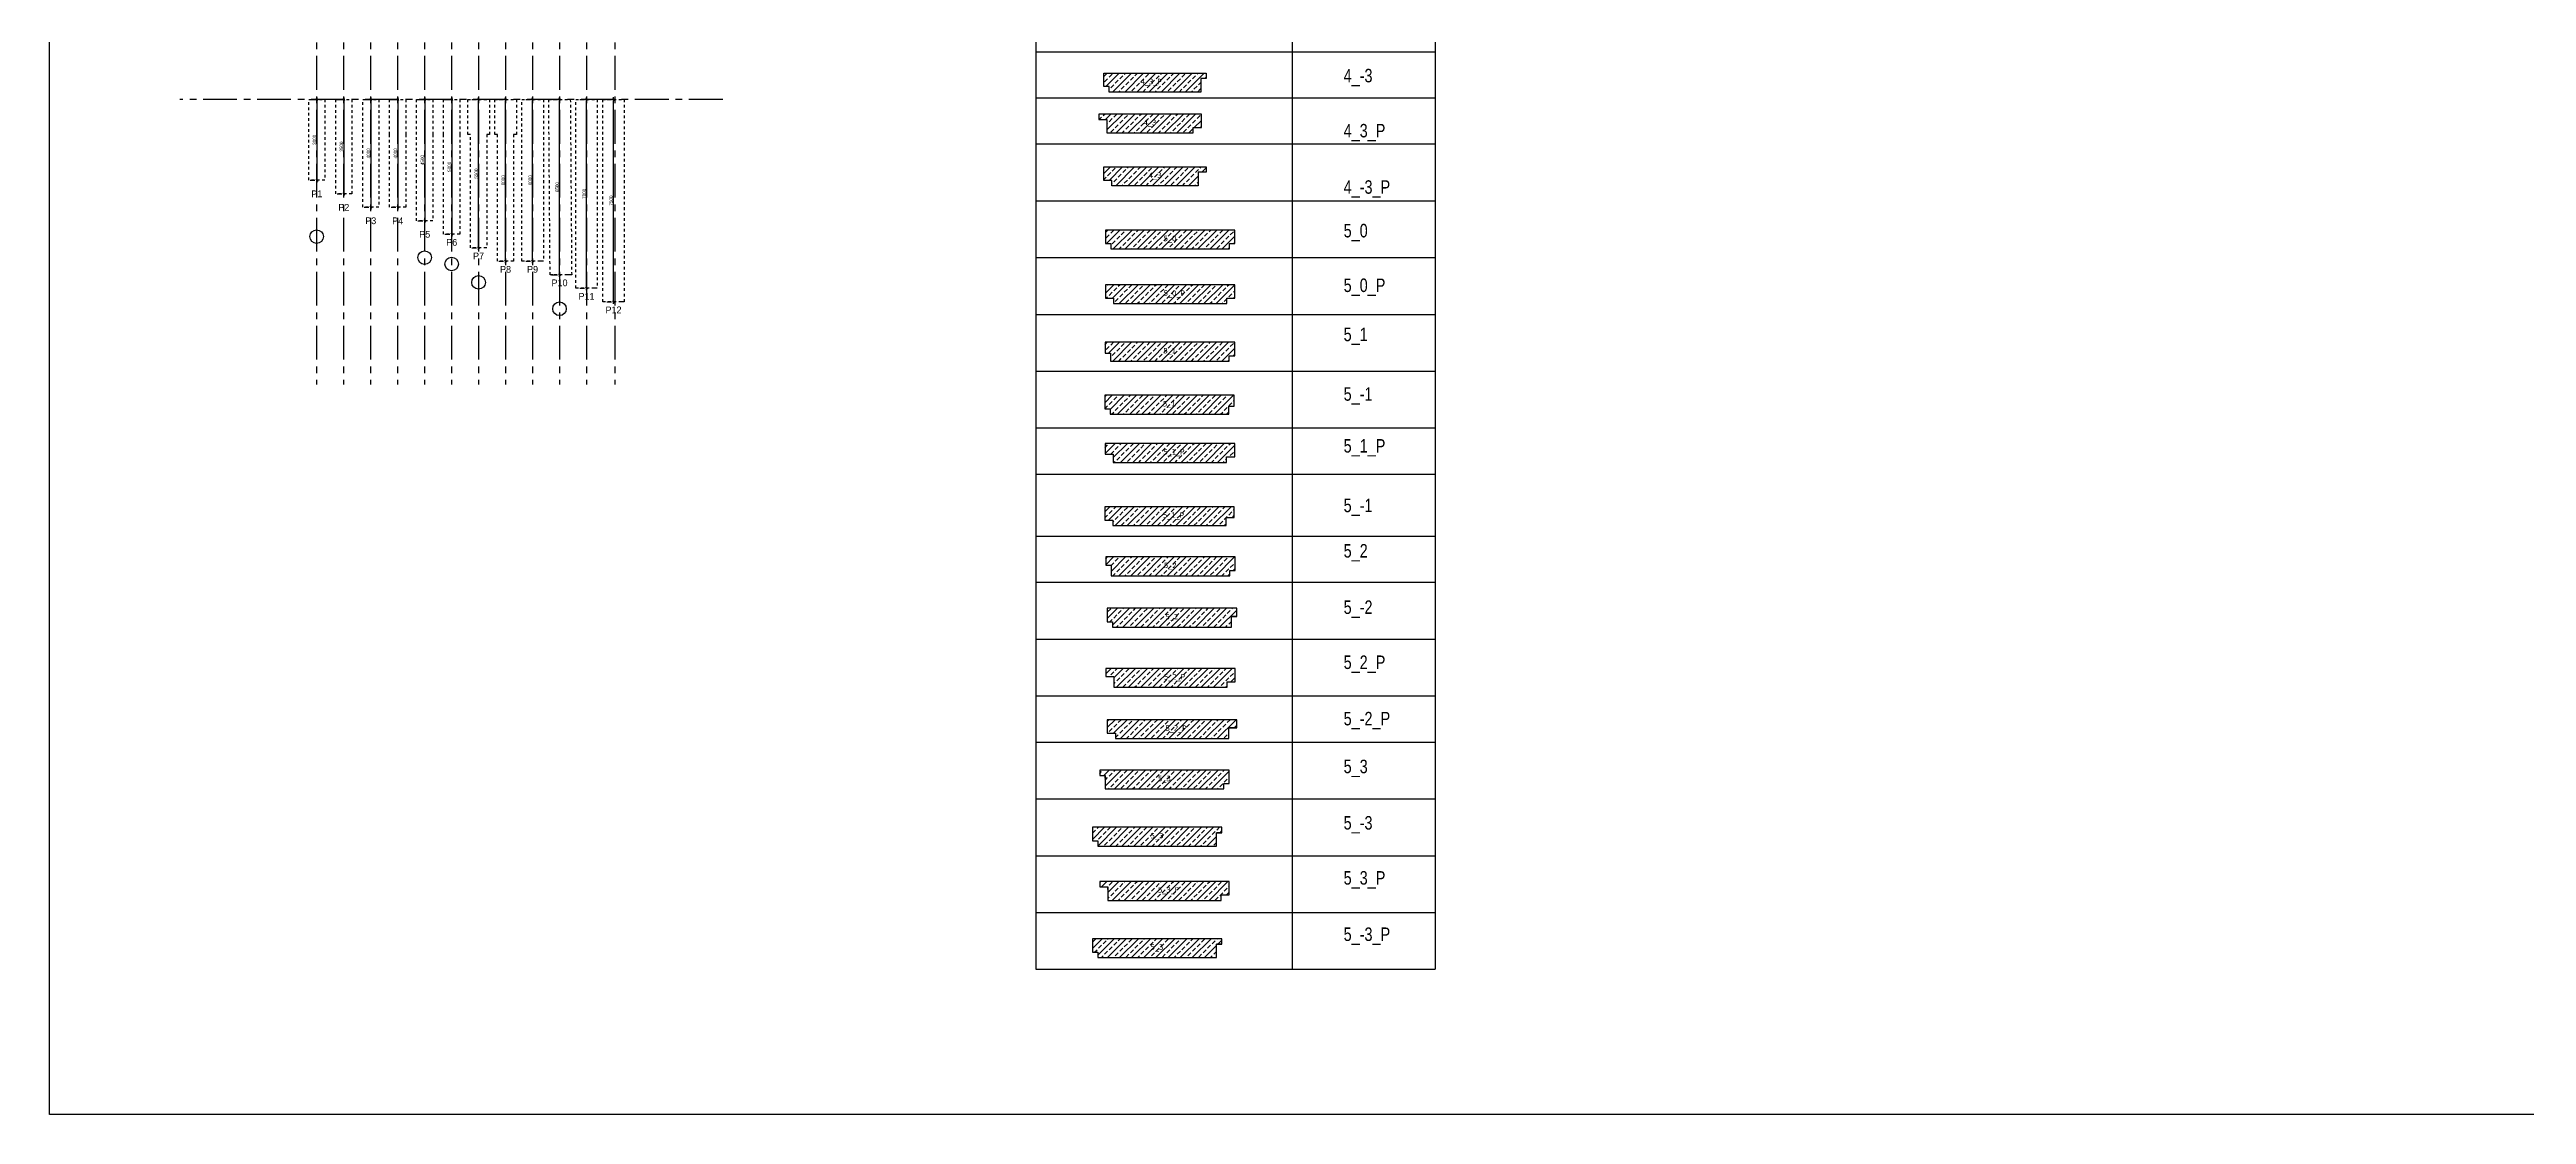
# Model space of a CAD drawing. Header units: metres. Extents: x -16 to 917, y -427 to 244.
# Drawn here: x 546.6 to 638.4, y -426.9 to -387.5 of the extents above; entities that cross this region are included whole.
import ezdxf

# ---------------------------------------------------------------- set-up
doc = ezdxf.new("R2010")
doc.units = ezdxf.units.M
doc.linetypes.add('CENTER', pattern=[2, 1.25, -0.25, 0.25, -0.25])
doc.linetypes.add('DASHED', pattern=[0.75, 0.5, -0.25])
for name, color, linetype in [('m_pale', 1, 'Continuous'), ('m_podwaliny', 8, 'Continuous'), ('m_wymiary', 1, 'Continuous'), ('m_zestwienie', 1, 'Continuous')]:
    doc.layers.add(name, color=color, linetype=linetype)
doc.styles.add('CDMSTYLE', font='CDMSIMPL', dxfattribs={"width": 0.8, "bigfont": 'CDMBIGPL'})
doc.dimstyles.new('CDM-ME50MM', dxfattribs={"dimscale": 0.05, "dimtxt": 2.5, "dimasz": 1.5, "dimexe": 1.5, "dimexo": 5, "dimgap": 0.5, "dimtad": 1, "dimdec": 0, "dimlfac": 1000, "dimrnd": 1, "dimzin": 9, "dimtxsty": 'CDMSTYLE', "dimblk": 'OBLIQUE', "dimcen": 2.5, "dimdle": 1.5, "dimclrd": 9, "dimclre": 9, "dimadec": 1, "dimazin": 2, "dimtfac": 1, "dimtdec": 1, "dimtix": 1, "dimtmove": 2, "dimatfit": 3, "dimldrblk": 'DOT', "dimfxl": 1, "dimtvp": 1, "dimtolj": 1, "dimtzin": 0, "dimlwd": 25, "dimlwe": 25, "dimarcsym": 0})
pattern_1 = [(45, (-1743.18178, -1522.55767), (-0.224506403, 0.224506403), []), (45, (-1742.95727, -1522.55767), (-0.224506403, 0.224506403), [0.15875, -0.079375])]
pattern_2 = [(45, (-1743.18178, -1522.65767), (-0.224506403, 0.224506403), []), (45, (-1742.95727, -1522.65767), (-0.224506403, 0.224506403), [0.15875, -0.079375])]
pattern_3 = [(45, (-1743.18178, -1522.75767), (-0.224506403, 0.224506403), []), (45, (-1742.95727, -1522.75767), (-0.224506403, 0.224506403), [0.15875, -0.079375])]
pattern_4 = [(45, (-1743.18178, -1522.85767), (-0.224506403, 0.224506403), []), (45, (-1742.95727, -1522.85767), (-0.224506403, 0.224506403), [0.15875, -0.079375])]
pattern_5 = [(45, (-1743.18178, -1522.55767), (-0.224506403, 0.224506403), []), (45, (-1742.95727, -1522.55767), (-0.224506403, 0.224506403), [0.15875, -0.079375])]

# ---------------------------------------------------------------- blocks, each defined once
blk = doc.blocks.new('P1')
at = {"layer": 'm_pale', "color": 1, "linetype": 'DASHED', "ltscale": 0.005}
blk.add_lwpolyline([(-0.3, 0), (0.3, 0), (0.3, -3), (-0.3, -3)], close=True, dxfattribs=at)
at = {"layer": 'm_pale', "insert": (0, -3.5), "char_height": 0.25, "width": 0.54093, "attachment_point": 5}
blk.add_mtext('P1', dxfattribs=at)
blk = doc.blocks.new('P2')
at = {"layer": 'm_pale', "color": 1, "linetype": 'DASHED', "ltscale": 0.005}
blk.add_lwpolyline([(-0.3, 0), (0.3, 0), (0.3, -3.5), (-0.3, -3.5)], close=True, dxfattribs=at)
at = {"layer": 'm_pale', "insert": (0, -4), "char_height": 0.25, "width": 0.54093, "attachment_point": 5}
blk.add_mtext('P2', dxfattribs=at)
blk = doc.blocks.new('P3')
at = {"layer": 'm_pale', "color": 1, "linetype": 'DASHED', "ltscale": 0.005}
blk.add_lwpolyline([(-0.3, 0), (0.3, 0), (0.3, -4), (-0.3, -4)], close=True, dxfattribs=at)
at = {"layer": 'm_pale', "insert": (0, -4.5), "char_height": 0.25, "width": 0.54093, "attachment_point": 5}
blk.add_mtext('P3', dxfattribs=at)
blk = doc.blocks.new('P4')
at = {"layer": 'm_pale', "color": 1, "linetype": 'DASHED', "ltscale": 0.005}
blk.add_lwpolyline([(0.3, -1.3), (0.3, -1.3), (0.3, -4), (-0.3, -4), (-0.3, -1.3), (-0.3, -1.3), (-0.3, 0), (0.3, 0)], close=True, dxfattribs=at)
at = {"layer": 'm_pale', "insert": (0, -4.5), "char_height": 0.25, "width": 0.54093, "attachment_point": 5}
blk.add_mtext('P4', dxfattribs=at)
blk = doc.blocks.new('P5')
at = {"layer": 'm_pale', "color": 1, "linetype": 'DASHED', "ltscale": 0.005}
blk.add_lwpolyline([(0.3, -1.3), (0.3, -1.3), (0.3, -4.5), (-0.3, -4.5), (-0.3, -1.3), (-0.3, -1.3), (-0.3, 0), (0.3, 0)], close=True, dxfattribs=at)
at = {"layer": 'm_pale', "insert": (0, -5), "char_height": 0.25, "width": 0.54093, "attachment_point": 5}
blk.add_mtext('P5', dxfattribs=at)
blk = doc.blocks.new('P6')
at = {"layer": 'm_pale', "color": 1, "linetype": 'DASHED', "ltscale": 0.005}
blk.add_lwpolyline([(0.3, -1.3), (0.3, -1.3), (0.3, -5), (-0.3, -5), (-0.3, -1.3), (-0.3, -1.3), (-0.3, 0), (0.3, 0)], close=True, dxfattribs=at)
at = {"layer": 'm_pale', "insert": (0, -5.3), "char_height": 0.25, "width": 0.54093, "attachment_point": 5}
blk.add_mtext('P6', dxfattribs=at)
blk = doc.blocks.new('5_0')
at = {"layer": 'm_podwaliny'}
h = blk.add_hatch(dxfattribs=at)
h.set_pattern_fill('ANSI33', color=8, scale=0.05, style=0)
h.set_pattern_definition(pattern_1)
h.paths.add_polyline_path([(4.9, 0), (4.9, 0.5), (0.1, 0.5), (0.1, 0), (0.3, 0), (0.3, -0.2), (4.7, -0.2), (4.7, 0)])
blk.add_lwpolyline([(4.9, 0), (4.9, 0.5), (0.1, 0.5), (0.1, 0), (0.3, 0), (0.3, -0.2), (4.7, -0.2), (4.7, 0)], close=True, dxfattribs=at)
at = {"layer": 'm_podwaliny', "color": 7, "insert": (2.25, 0.289), "char_height": 0.2, "width": 0.26556, "attachment_point": 1}
blk.add_mtext('{\\fVerdana|b0|i0|c238|p34;5_0}', dxfattribs=at)
blk = doc.blocks.new('5_1')
at = {"layer": 'm_podwaliny'}
h = blk.add_hatch(dxfattribs=at)
h.set_pattern_fill('ANSI33', color=8, scale=0.05, style=0)
h.set_pattern_definition(pattern_2)
h.paths.add_polyline_path([(4.9, -0.1), (4.9, 0.4), (0.1, 0.4), (0.1, 0), (0.3, 0), (0.3, -0.3), (4.7, -0.3), (4.7, -0.1)])
blk.add_lwpolyline([(4.9, -0.1), (4.9, 0.4), (0.1, 0.4), (0.1, 0), (0.3, 0), (0.3, -0.3), (4.7, -0.3), (4.7, -0.1)], close=True, dxfattribs=at)
at = {"layer": 'm_podwaliny', "color": 7, "insert": (2.25, 0.189), "char_height": 0.2, "width": 0.26556, "attachment_point": 1}
blk.add_mtext('{\\fVerdana|b0|i0|c238|p34;5_1}', dxfattribs=at)
blk = doc.blocks.new('5_2')
at = {"layer": 'm_podwaliny'}
h = blk.add_hatch(dxfattribs=at)
h.set_pattern_fill('ANSI33', color=8, scale=0.05, style=0)
h.set_pattern_definition(pattern_3)
h.paths.add_polyline_path([(4.9, -0.2), (4.9, 0.3), (0.1, 0.3), (0.1, 0), (0.3, 0), (0.3, -0.4), (4.7, -0.4), (4.7, -0.2)])
blk.add_lwpolyline([(4.9, -0.2), (4.9, 0.3), (0.1, 0.3), (0.1, 0), (0.3, 0), (0.3, -0.4), (4.7, -0.4), (4.7, -0.2)], close=True, dxfattribs=at)
for points in [[(0.1, 0), (0.3, 0)], [(0.3, 0), (0.3, 0)]]:
    blk.add_lwpolyline(points, dxfattribs=at)
at = {"layer": 'm_podwaliny', "color": 7, "insert": (2.25, 0.089), "char_height": 0.2, "width": 0.26556, "attachment_point": 1}
blk.add_mtext('{\\fVerdana|b0|i0|c238|p34;5_2}', dxfattribs=at)
blk = doc.blocks.new('5_3')
at = {"layer": 'm_podwaliny'}
h = blk.add_hatch(dxfattribs=at)
h.set_pattern_fill('ANSI33', color=8, scale=0.05, style=0)
h.set_pattern_definition(pattern_4)
h.paths.add_polyline_path([(4.9, -0.3), (4.9, 0.2), (0.1, 0.2), (0.1, 0), (0.3, 0), (0.3, -0.5), (4.7, -0.5), (4.7, -0.3)])
blk.add_lwpolyline([(4.9, -0.3), (4.9, 0.2), (0.1, 0.2), (0.1, 0), (0.3, 0), (0.3, -0.5), (4.7, -0.5), (4.7, -0.3)], close=True, dxfattribs=at)
for points in [[(0.1, 0), (0.3, 0)], [(0.3, -0.1), (0.3, 0)]]:
    blk.add_lwpolyline(points, dxfattribs=at)
at = {"layer": 'm_podwaliny', "color": 7, "insert": (2.25, -0.011), "char_height": 0.2, "width": 0.26556, "attachment_point": 1}
blk.add_mtext('{\\fVerdana|b0|i0|c238|p34;5_3}', dxfattribs=at)
blk = doc.blocks.new('4_-3')
at = {"layer": 'm_podwaliny'}
h = blk.add_hatch(dxfattribs=at)
h.set_pattern_fill('ANSI33', color=8, scale=0.05, style=0)
h.set_pattern_definition(pattern_5)
h.paths.add_polyline_path([(0.1, 0), (0.1, 0.5), (3.9, 0.5), (3.9, 0.3), (3.7, 0.3), (3.7, -0.2), (0.3, -0.2), (0.3, 0)])
blk.add_lwpolyline([(0.1, 0), (0.1, 0.5), (3.9, 0.5), (3.9, 0.3), (3.7, 0.3), (3.7, -0.2), (0.3, -0.2), (0.3, 0)], close=True, dxfattribs=at)
at = {"layer": 'm_podwaliny', "color": 7, "insert": (2.25, 0.289), "char_height": 0.2, "width": 0.26556, "attachment_point": 3}
blk.add_mtext('{\\fVerdana|b0|i0|c238|p34;4_3_P}', dxfattribs=at)
blk = doc.blocks.new('5_-1')
at = {"layer": 'm_podwaliny'}
h = blk.add_hatch(dxfattribs=at)
h.set_pattern_fill('ANSI33', color=8, scale=0.05, style=0)
h.set_pattern_definition(pattern_5)
h.paths.add_polyline_path([(4.9, 0.1), (4.9, 0.5), (0.1, 0.5), (0.1, 0), (0.3, 0), (0.3, -0.2), (4.7, -0.2), (4.7, 0.1)])
blk.add_lwpolyline([(4.9, 0.1), (4.9, 0.5), (0.1, 0.5), (0.1, 0), (0.3, 0), (0.3, -0.2), (4.7, -0.2), (4.7, 0.1)], close=True, dxfattribs=at)
at = {"layer": 'm_podwaliny', "color": 7, "insert": (2.25, 0.289), "char_height": 0.2, "width": 0.26556, "attachment_point": 1}
blk.add_mtext('{\\fVerdana|b0|i0|c238|p34;5_1}', dxfattribs=at)
blk = doc.blocks.new('5_-2')
at = {"layer": 'm_podwaliny'}
h = blk.add_hatch(dxfattribs=at)
h.set_pattern_fill('ANSI33', color=8, scale=0.05, style=0)
h.set_pattern_definition(pattern_5)
h.paths.add_polyline_path([(4.9, 0.2), (4.9, 0.5), (0.1, 0.5), (0.1, 0), (0.3, 0), (0.3, -0.2), (4.7, -0.2), (4.7, 0.2)])
blk.add_lwpolyline([(4.9, 0.2), (4.9, 0.5), (0.1, 0.5), (0.1, 0), (0.3, 0), (0.3, -0.2), (4.7, -0.2), (4.7, 0.2)], close=True, dxfattribs=at)
for points in [[(4.9, 0.2), (4.7, 0.2)], [(4.7, 0.2), (4.7, 0.2)]]:
    blk.add_lwpolyline(points, dxfattribs=at)
at = {"layer": 'm_podwaliny', "color": 7, "insert": (2.25, 0.289), "char_height": 0.2, "width": 0.26556, "attachment_point": 1}
blk.add_mtext('{\\fVerdana|b0|i0|c238|p34;5_2}', dxfattribs=at)
blk = doc.blocks.new('5_-3')
at = {"layer": 'm_podwaliny'}
h = blk.add_hatch(dxfattribs=at)
h.set_pattern_fill('ANSI33', color=8, scale=0.05, style=0)
h.set_pattern_definition(pattern_5)
h.paths.add_polyline_path([(4.9, 0.3), (4.9, 0.5), (0.1, 0.5), (0.1, 0), (0.3, 0), (0.3, -0.2), (4.7, -0.2), (4.7, 0.3)])
blk.add_lwpolyline([(4.9, 0.3), (4.9, 0.5), (0.1, 0.5), (0.1, 0), (0.3, 0), (0.3, -0.2), (4.7, -0.2), (4.7, 0.3)], close=True, dxfattribs=at)
for points in [[(4.9, 0.3), (4.7, 0.3)], [(4.7, 0.3), (4.7, 0.3)]]:
    blk.add_lwpolyline(points, dxfattribs=at)
at = {"layer": 'm_podwaliny', "color": 7, "insert": (2.25, 0.289), "char_height": 0.2, "width": 0.26556, "attachment_point": 1}
blk.add_mtext('{\\fVerdana|b0|i0|c238|p34;5_3}', dxfattribs=at)
blk = doc.blocks.new('_OBLIQUE')
at = {"color": 0, "linetype": 'ByBlock'}
blk.add_line((-0.5, -0.5), (0.5, 0.5), dxfattribs=at)
blk = doc.blocks.new('*D213')
at = {"layer": 'm_wymiary', "color": 9, "linetype": 'Continuous', "lineweight": 25, "transparency": 16777216}
for p, q in [((556.291, -389.34), (556.466, -389.34)), ((556.541, -389.265), (556.541, -392.415)), ((556.291, -392.34), (556.466, -392.34))]:
    blk.add_line(p, q, dxfattribs=at)
at = {"layer": 'm_wymiary', "color": 9, "linetype": 'Continuous', "lineweight": 25, "transparency": 16777216, "xscale": 0.07500000000000001, "yscale": 0.07500000000000001, "zscale": 0.07500000000000001}
for p, rotation in [((556.541, -389.34), 90), ((556.541, -392.34), 270)]:
    blk.add_blockref('_OBLIQUE', p, dxfattribs=dict(at, rotation=rotation))
at = {"layer": 'm_wymiary', "color": 0, "linetype": 'Continuous', "lineweight": 25, "transparency": 16777216, "insert": (556.454, -390.84), "char_height": 0.125, "attachment_point": 5, "rotation": 90, "style": 'CDMSTYLE'}
blk.add_mtext('\\A1;3000', dxfattribs=at)
blk = doc.blocks.new('_DOT')
at = {"color": 0, "linetype": 'ByBlock'}
blk.add_line((-0.5, 0), (-1, 0), dxfattribs=at)
at = {"color": 0, "linetype": 'ByBlock', "const_width": 0.5}
blk.add_lwpolyline([(-0.25, 0, 1), (0.25, 0, 1)], format="xyb", close=True, dxfattribs=at)
blk = doc.blocks.new('*D214')
at = {"layer": 'm_wymiary', "color": 9, "linetype": 'Continuous', "lineweight": 25, "transparency": 16777216}
for p, q in [((557.291, -389.34), (557.466, -389.34)), ((557.541, -389.265), (557.541, -392.915)), ((557.291, -392.84), (557.466, -392.84))]:
    blk.add_line(p, q, dxfattribs=at)
at = {"layer": 'm_wymiary', "color": 9, "linetype": 'Continuous', "lineweight": 25, "transparency": 16777216, "xscale": 0.07500000000000001, "yscale": 0.07500000000000001, "zscale": 0.07500000000000001}
for p, rotation in [((557.541, -389.34), 90), ((557.541, -392.84), 270)]:
    blk.add_blockref('_OBLIQUE', p, dxfattribs=dict(at, rotation=rotation))
at = {"layer": 'm_wymiary', "color": 0, "linetype": 'Continuous', "lineweight": 25, "transparency": 16777216, "insert": (557.454, -391.09), "char_height": 0.125, "attachment_point": 5, "rotation": 90, "style": 'CDMSTYLE'}
blk.add_mtext('\\A1;3500', dxfattribs=at)
blk = doc.blocks.new('*D215')
at = {"layer": 'm_wymiary', "color": 9, "linetype": 'Continuous', "lineweight": 25, "transparency": 16777216}
for p, q in [((558.291, -389.34), (558.466, -389.34)), ((558.541, -389.265), (558.541, -393.415)), ((558.291, -393.34), (558.466, -393.34))]:
    blk.add_line(p, q, dxfattribs=at)
at = {"layer": 'm_wymiary', "color": 9, "linetype": 'Continuous', "lineweight": 25, "transparency": 16777216, "xscale": 0.07500000000000001, "yscale": 0.07500000000000001, "zscale": 0.07500000000000001}
for p, rotation in [((558.541, -389.34), 90), ((558.541, -393.34), 270)]:
    blk.add_blockref('_OBLIQUE', p, dxfattribs=dict(at, rotation=rotation))
at = {"layer": 'm_wymiary', "color": 0, "linetype": 'Continuous', "lineweight": 25, "transparency": 16777216, "insert": (558.454, -391.34), "char_height": 0.125, "attachment_point": 5, "rotation": 90, "style": 'CDMSTYLE'}
blk.add_mtext('\\A1;4000', dxfattribs=at)
blk = doc.blocks.new('*D216')
at = {"layer": 'm_wymiary', "color": 9, "linetype": 'Continuous', "lineweight": 25, "transparency": 16777216}
for p, q in [((559.291, -389.34), (559.466, -389.34)), ((559.541, -389.265), (559.541, -393.415)), ((559.291, -393.34), (559.466, -393.34))]:
    blk.add_line(p, q, dxfattribs=at)
at = {"layer": 'm_wymiary', "color": 9, "linetype": 'Continuous', "lineweight": 25, "transparency": 16777216, "xscale": 0.07500000000000001, "yscale": 0.07500000000000001, "zscale": 0.07500000000000001}
for p, rotation in [((559.541, -389.34), 90), ((559.541, -393.34), 270)]:
    blk.add_blockref('_OBLIQUE', p, dxfattribs=dict(at, rotation=rotation))
at = {"layer": 'm_wymiary', "color": 0, "linetype": 'Continuous', "lineweight": 25, "transparency": 16777216, "insert": (559.454, -391.34), "char_height": 0.125, "attachment_point": 5, "rotation": 90, "style": 'CDMSTYLE'}
blk.add_mtext('\\A1;4000', dxfattribs=at)
blk = doc.blocks.new('*D217')
at = {"layer": 'm_wymiary', "color": 9, "linetype": 'Continuous', "lineweight": 25, "transparency": 16777216}
for p, q in [((560.291, -389.34), (560.466, -389.34)), ((560.541, -389.265), (560.541, -393.915)), ((560.291, -393.84), (560.466, -393.84))]:
    blk.add_line(p, q, dxfattribs=at)
at = {"layer": 'm_wymiary', "color": 9, "linetype": 'Continuous', "lineweight": 25, "transparency": 16777216, "xscale": 0.07500000000000001, "yscale": 0.07500000000000001, "zscale": 0.07500000000000001}
for p, rotation in [((560.541, -389.34), 90), ((560.541, -393.84), 270)]:
    blk.add_blockref('_OBLIQUE', p, dxfattribs=dict(at, rotation=rotation))
at = {"layer": 'm_wymiary', "color": 0, "linetype": 'Continuous', "lineweight": 25, "transparency": 16777216, "insert": (560.454, -391.59), "char_height": 0.125, "attachment_point": 5, "rotation": 90, "style": 'CDMSTYLE'}
blk.add_mtext('\\A1;4500', dxfattribs=at)
blk = doc.blocks.new('*D218')
at = {"layer": 'm_wymiary', "color": 9, "linetype": 'Continuous', "lineweight": 25, "transparency": 16777216}
for p, q in [((561.291, -389.34), (561.466, -389.34)), ((561.541, -389.265), (561.541, -394.415)), ((561.291, -394.34), (561.466, -394.34))]:
    blk.add_line(p, q, dxfattribs=at)
at = {"layer": 'm_wymiary', "color": 9, "linetype": 'Continuous', "lineweight": 25, "transparency": 16777216, "xscale": 0.07500000000000001, "yscale": 0.07500000000000001, "zscale": 0.07500000000000001}
for p, rotation in [((561.541, -389.34), 90), ((561.541, -394.34), 270)]:
    blk.add_blockref('_OBLIQUE', p, dxfattribs=dict(at, rotation=rotation))
at = {"layer": 'm_wymiary', "color": 0, "linetype": 'Continuous', "lineweight": 25, "transparency": 16777216, "insert": (561.454, -391.84), "char_height": 0.125, "attachment_point": 5, "rotation": 90, "style": 'CDMSTYLE'}
blk.add_mtext('\\A1;5000', dxfattribs=at)
blk = doc.blocks.new('*D200')
at = {"layer": 'm_wymiary', "color": 9, "linetype": 'Continuous', "lineweight": 25, "transparency": 16777216}
for p, q in [((563.286, -389.34), (563.461, -389.34)), ((563.536, -395.415), (563.536, -389.265)), ((563.286, -395.34), (563.461, -395.34))]:
    blk.add_line(p, q, dxfattribs=at)
at = {"layer": 'm_wymiary', "color": 9, "linetype": 'Continuous', "lineweight": 25, "transparency": 16777216, "xscale": 0.07500000000000001, "yscale": 0.07500000000000001, "zscale": 0.07500000000000001}
for p, rotation in [((563.536, -389.34), 90), ((563.536, -395.34), 270)]:
    blk.add_blockref('_OBLIQUE', p, dxfattribs=dict(at, rotation=rotation))
at = {"layer": 'm_wymiary', "color": 0, "linetype": 'Continuous', "lineweight": 25, "transparency": 16777216, "insert": (563.449, -392.34), "char_height": 0.125, "attachment_point": 5, "rotation": 90, "style": 'CDMSTYLE'}
blk.add_mtext('\\A1;6000', dxfattribs=at)
blk = doc.blocks.new('*D201')
at = {"layer": 'm_wymiary', "color": 9, "linetype": 'Continuous', "lineweight": 25, "transparency": 16777216}
for p, q in [((564.286, -389.34), (564.461, -389.34)), ((564.536, -395.415), (564.536, -389.265)), ((564.286, -395.34), (564.461, -395.34))]:
    blk.add_line(p, q, dxfattribs=at)
at = {"layer": 'm_wymiary', "color": 9, "linetype": 'Continuous', "lineweight": 25, "transparency": 16777216, "xscale": 0.07500000000000001, "yscale": 0.07500000000000001, "zscale": 0.07500000000000001}
for p, rotation in [((564.536, -389.34), 90), ((564.536, -395.34), 270)]:
    blk.add_blockref('_OBLIQUE', p, dxfattribs=dict(at, rotation=rotation))
at = {"layer": 'm_wymiary', "color": 0, "linetype": 'Continuous', "lineweight": 25, "transparency": 16777216, "insert": (564.449, -392.34), "char_height": 0.125, "attachment_point": 5, "rotation": 90, "style": 'CDMSTYLE'}
blk.add_mtext('\\A1;6000', dxfattribs=at)
blk = doc.blocks.new('*D202')
at = {"layer": 'm_wymiary', "color": 9, "linetype": 'Continuous', "lineweight": 25, "transparency": 16777216}
for p, q in [((565.286, -389.34), (565.461, -389.34)), ((565.536, -395.915), (565.536, -389.265)), ((565.286, -395.84), (565.461, -395.84))]:
    blk.add_line(p, q, dxfattribs=at)
at = {"layer": 'm_wymiary', "color": 9, "linetype": 'Continuous', "lineweight": 25, "transparency": 16777216, "xscale": 0.07500000000000001, "yscale": 0.07500000000000001, "zscale": 0.07500000000000001}
for p, rotation in [((565.536, -389.34), 90), ((565.536, -395.84), 270)]:
    blk.add_blockref('_OBLIQUE', p, dxfattribs=dict(at, rotation=rotation))
at = {"layer": 'm_wymiary', "color": 0, "linetype": 'Continuous', "lineweight": 25, "transparency": 16777216, "insert": (565.449, -392.59), "char_height": 0.125, "attachment_point": 5, "rotation": 90, "style": 'CDMSTYLE'}
blk.add_mtext('\\A1;6500', dxfattribs=at)
blk = doc.blocks.new('*D203')
at = {"layer": 'm_wymiary', "color": 9, "linetype": 'Continuous', "lineweight": 25, "transparency": 16777216}
for p, q in [((566.286, -389.34), (566.461, -389.34)), ((566.536, -396.415), (566.536, -389.265)), ((566.286, -396.34), (566.461, -396.34))]:
    blk.add_line(p, q, dxfattribs=at)
at = {"layer": 'm_wymiary', "color": 9, "linetype": 'Continuous', "lineweight": 25, "transparency": 16777216, "xscale": 0.07500000000000001, "yscale": 0.07500000000000001, "zscale": 0.07500000000000001}
for p, rotation in [((566.536, -389.34), 90), ((566.536, -396.34), 270)]:
    blk.add_blockref('_OBLIQUE', p, dxfattribs=dict(at, rotation=rotation))
at = {"layer": 'm_wymiary', "color": 0, "linetype": 'Continuous', "lineweight": 25, "transparency": 16777216, "insert": (566.449, -392.84), "char_height": 0.125, "attachment_point": 5, "rotation": 90, "style": 'CDMSTYLE'}
blk.add_mtext('\\A1;7000', dxfattribs=at)
blk = doc.blocks.new('*D204')
at = {"layer": 'm_wymiary', "color": 9, "linetype": 'Continuous', "lineweight": 25, "transparency": 16777216}
for p, q in [((562.286, -389.34), (562.461, -389.34)), ((562.536, -394.915), (562.536, -389.265)), ((562.286, -394.84), (562.461, -394.84))]:
    blk.add_line(p, q, dxfattribs=at)
at = {"layer": 'm_wymiary', "color": 9, "linetype": 'Continuous', "lineweight": 25, "transparency": 16777216, "xscale": 0.07500000000000001, "yscale": 0.07500000000000001, "zscale": 0.07500000000000001}
for p, rotation in [((562.536, -389.34), 90), ((562.536, -394.84), 270)]:
    blk.add_blockref('_OBLIQUE', p, dxfattribs=dict(at, rotation=rotation))
at = {"layer": 'm_wymiary', "color": 0, "linetype": 'Continuous', "lineweight": 25, "transparency": 16777216, "insert": (562.449, -392.09), "char_height": 0.125, "attachment_point": 5, "rotation": 90, "style": 'CDMSTYLE'}
blk.add_mtext('\\A1;5500', dxfattribs=at)
blk = doc.blocks.new('P7')
at = {"layer": 'm_pale', "color": 1, "linetype": 'DASHED', "ltscale": 0.005}
blk.add_lwpolyline([(0.4, -1.3), (0.3, -1.3), (0.3, -5.5), (-0.3, -5.5), (-0.3, -1.3), (-0.4, -1.3), (-0.4, 0), (0.4, 0)], close=True, dxfattribs=at)
at = {"layer": 'm_pale', "insert": (0, -5.8), "char_height": 0.25, "width": 0.54093, "attachment_point": 5}
blk.add_mtext('P7', dxfattribs=at)
blk = doc.blocks.new('P10')
at = {"layer": 'm_pale', "color": 1, "linetype": 'DASHED', "ltscale": 0.005}
blk.add_lwpolyline([(0.45, -6.5), (0.35, -6.5), (0.3, -6.5), (-0.3, -6.5), (-0.25, -6.5), (-0.35, -6.5), (-0.4, 0), (0.4, 0)], close=True, dxfattribs=at)
at = {"layer": 'm_pale', "insert": (0, -6.8), "char_height": 0.25, "width": 0.54093, "attachment_point": 5}
blk.add_mtext('P10', dxfattribs=at)
blk = doc.blocks.new('P8')
at = {"layer": 'm_pale', "color": 1, "linetype": 'DASHED', "ltscale": 0.005}
blk.add_lwpolyline([(0.4, -1.3), (0.3, -1.3), (0.3, -6), (-0.3, -6), (-0.3, -1.3), (-0.4, -1.3), (-0.4, 0), (0.4, 0)], close=True, dxfattribs=at)
at = {"layer": 'm_pale', "insert": (0, -6.3), "char_height": 0.25, "width": 0.54093, "attachment_point": 5}
blk.add_mtext('P8', dxfattribs=at)
blk = doc.blocks.new('P9')
at = {"layer": 'm_pale', "color": 1, "linetype": 'DASHED', "ltscale": 0.005}
blk.add_lwpolyline([(0.4, -6), (0.3, -6), (0.3, -6), (-0.3, -6), (-0.3, -6), (-0.4, -6), (-0.4, 0), (0.4, 0)], close=True, dxfattribs=at)
at = {"layer": 'm_pale', "insert": (0, -6.3), "char_height": 0.25, "width": 0.54093, "attachment_point": 5}
blk.add_mtext('P9', dxfattribs=at)
blk = doc.blocks.new('P11')
at = {"layer": 'm_pale', "color": 1, "linetype": 'DASHED', "ltscale": 0.005}
blk.add_lwpolyline([(0.4, -7), (0.3, -7), (0.3, -7), (-0.3, -7), (-0.3, -7), (-0.4, -7), (-0.4, 0), (0.4, 0)], close=True, dxfattribs=at)
at = {"layer": 'm_pale', "insert": (0, -7.3), "char_height": 0.25, "width": 0.54093, "attachment_point": 5}
blk.add_mtext('P11', dxfattribs=at)
blk = doc.blocks.new('5_0_P')
at = {"layer": 'm_podwaliny'}
h = blk.add_hatch(dxfattribs=at)
h.set_pattern_fill('ANSI33', color=8, scale=0.05, style=0)
h.set_pattern_definition(pattern_1)
h.paths.add_polyline_path([(0.4, 0), (0.4, -0.2), (4.6, -0.2), (4.6, 0), (4.9, 0), (4.9, 0.5), (0.1, 0.5), (0.1, 0)])
blk.add_lwpolyline([(4.9, 0), (4.9, 0.5), (0.1, 0.5), (0.1, 0), (0.4, 0), (0.4, -0.2), (4.6, -0.2), (4.6, 0)], close=True, dxfattribs=at)
at = {"layer": 'm_podwaliny', "color": 7, "insert": (2.25, 0.289), "char_height": 0.2, "width": 0.26556, "attachment_point": 1}
blk.add_mtext('{\\fVerdana|b0|i0|c238|p34;5_0_P}', dxfattribs=at)
blk = doc.blocks.new('5_1_P')
at = {"layer": 'm_podwaliny'}
h = blk.add_hatch(dxfattribs=at)
h.set_pattern_fill('ANSI33', color=8, scale=0.05, style=0)
h.set_pattern_definition(pattern_2)
h.paths.add_polyline_path([(4.6, -0.3), (4.6, -0.1), (4.9, -0.1), (4.9, 0.4), (0.1, 0.4), (0.1, 0), (0.4, 0), (0.4, -0.3)])
blk.add_lwpolyline([(4.9, -0.1), (4.9, 0.4), (0.1, 0.4), (0.1, 0), (0.4, 0), (0.4, -0.3), (4.6, -0.3), (4.6, -0.1)], close=True, dxfattribs=at)
at = {"layer": 'm_podwaliny', "color": 7, "insert": (2.25, 0.189), "char_height": 0.2, "width": 0.26556, "attachment_point": 1}
blk.add_mtext('{\\fVerdana|b0|i0|c238|p34;5_1_P}', dxfattribs=at)
blk = doc.blocks.new('4_3_P')
at = {"layer": 'm_podwaliny'}
h = blk.add_hatch(dxfattribs=at)
h.set_pattern_fill('ANSI33', color=8, scale=0.05, style=0)
h.set_pattern_definition(pattern_4)
h.paths.add_polyline_path([(3.9, -0.3), (3.9, 0.2), (0.1, 0.2), (0.1, 0), (0.4, 0), (0.4, -0.5), (3.6, -0.5), (3.6, -0.3)])
blk.add_lwpolyline([(3.9, -0.3), (3.9, 0.2), (0.1, 0.2), (0.1, 0), (0.4, 0), (0.4, -0.5), (3.6, -0.5), (3.6, -0.3)], close=True, dxfattribs=at)
at = {"layer": 'm_podwaliny', "color": 7, "insert": (1.75, -0.011), "char_height": 0.2, "width": 0.26556, "attachment_point": 1}
blk.add_mtext('{\\fVerdana|b0|i0|c238|p34;4_3}', dxfattribs=at)
blk = doc.blocks.new('5_2_P')
at = {"layer": 'm_podwaliny'}
h = blk.add_hatch(dxfattribs=at)
h.set_pattern_fill('ANSI33', color=8, scale=0.05, style=0)
h.set_pattern_definition(pattern_3)
h.paths.add_polyline_path([(0.1, 0), (0.4, 0), (0.4, -0.4), (4.6, -0.4), (4.6, -0.2), (4.9, -0.2), (4.9, 0.3), (0.1, 0.3)])
blk.add_lwpolyline([(4.9, -0.2), (4.9, 0.3), (0.1, 0.3), (0.1, 0), (0.4, 0), (0.4, -0.4), (4.6, -0.4), (4.6, -0.2)], close=True, dxfattribs=at)
for points in [[(0.1, 0), (0.4, 0)], [(0.4, 0), (0.4, 0)]]:
    blk.add_lwpolyline(points, dxfattribs=at)
at = {"layer": 'm_podwaliny', "color": 7, "insert": (2.25, 0.089), "char_height": 0.2, "width": 0.26556, "attachment_point": 1}
blk.add_mtext('{\\fVerdana|b0|i0|c238|p34;5_2_P}', dxfattribs=at)
blk = doc.blocks.new('5_3_P')
at = {"layer": 'm_podwaliny'}
h = blk.add_hatch(dxfattribs=at)
h.set_pattern_fill('ANSI33', color=8, scale=0.05, style=0)
h.set_pattern_definition(pattern_4)
h.paths.add_polyline_path([(4.9, -0.3), (4.9, 0.2), (0.1, 0.2), (0.1, 0), (0.4, 0), (0.4, -0.5), (4.6, -0.5), (4.6, -0.3)])
blk.add_lwpolyline([(4.9, -0.3), (4.9, 0.2), (0.1, 0.2), (0.1, 0), (0.4, 0), (0.4, -0.5), (4.6, -0.5), (4.6, -0.3)], close=True, dxfattribs=at)
for points in [[(0.1, 0), (0.4, 0)], [(0.4, -0.1), (0.4, 0)]]:
    blk.add_lwpolyline(points, dxfattribs=at)
at = {"layer": 'm_podwaliny', "color": 7, "insert": (2.25, -0.011), "char_height": 0.2, "width": 0.26556, "attachment_point": 1}
blk.add_mtext('{\\fVerdana|b0|i0|c238|p34;5_3_P}', dxfattribs=at)
blk = doc.blocks.new('4_-3_P')
at = {"layer": 'm_podwaliny'}
h = blk.add_hatch(dxfattribs=at)
h.set_pattern_fill('ANSI33', color=8, scale=0.05, style=0)
h.set_pattern_definition(pattern_5)
h.paths.add_polyline_path([(0.1, 0), (0.1, 0.5), (3.9, 0.5), (3.9, 0.3), (3.6, 0.3), (3.6, -0.2), (0.4, -0.2), (0.4, 0)])
blk.add_lwpolyline([(0.1, 0), (0.1, 0.5), (3.9, 0.5), (3.9, 0.3), (3.6, 0.3), (3.6, -0.2), (0.4, -0.2), (0.4, 0)], close=True, dxfattribs=at)
at = {"layer": 'm_podwaliny', "color": 7, "insert": (2.25, 0.289), "char_height": 0.2, "width": 0.26556, "attachment_point": 3}
blk.add_mtext('{\\fVerdana|b0|i0|c238|p34;4_3}', dxfattribs=at)
blk = doc.blocks.new('5_-1_P')
at = {"layer": 'm_podwaliny'}
h = blk.add_hatch(dxfattribs=at)
h.set_pattern_fill('ANSI33', color=8, scale=0.05, style=0)
h.set_pattern_definition(pattern_5)
h.paths.add_polyline_path([(0.1, 0), (0.4, 0), (0.4, -0.2), (4.6, -0.2), (4.6, 0.1), (4.9, 0.1), (4.9, 0.5), (0.1, 0.5)])
blk.add_lwpolyline([(4.9, 0.1), (4.9, 0.5), (0.1, 0.5), (0.1, 0), (0.4, 0), (0.4, -0.2), (4.6, -0.2), (4.6, 0.1)], close=True, dxfattribs=at)
at = {"layer": 'm_podwaliny', "color": 7, "insert": (2.25, 0.289), "char_height": 0.2, "width": 0.26556, "attachment_point": 1}
blk.add_mtext('{\\fVerdana|b0|i0|c238|p34;5_1_P}', dxfattribs=at)
blk = doc.blocks.new('5_-2_P')
at = {"layer": 'm_podwaliny'}
h = blk.add_hatch(dxfattribs=at)
h.set_pattern_fill('ANSI33', color=8, scale=0.05, style=0)
h.set_pattern_definition(pattern_5)
h.paths.add_polyline_path([(4.6, -0.2), (4.6, 0.2), (4.9, 0.2), (4.9, 0.5), (0.1, 0.5), (0.1, 0), (0.4, 0), (0.4, -0.2)])
blk.add_lwpolyline([(4.9, 0.2), (4.9, 0.5), (0.1, 0.5), (0.1, 0), (0.4, 0), (0.4, -0.2), (4.6, -0.2), (4.6, 0.2)], close=True, dxfattribs=at)
for points in [[(4.9, 0.2), (4.6, 0.2)], [(4.6, 0.2), (4.6, 0.2)]]:
    blk.add_lwpolyline(points, dxfattribs=at)
at = {"layer": 'm_podwaliny', "color": 7, "insert": (2.25, 0.289), "char_height": 0.2, "width": 0.26556, "attachment_point": 1}
blk.add_mtext('{\\fVerdana|b0|i0|c238|p34;5_2_P}', dxfattribs=at)
blk = doc.blocks.new('5_-3_P')
at = {"layer": 'm_podwaliny'}
h = blk.add_hatch(dxfattribs=at)
h.set_pattern_fill('ANSI33', color=8, scale=0.05, style=0)
h.set_pattern_definition(pattern_5)
h.paths.add_polyline_path([(4.9, 0.3), (4.9, 0.5), (0.1, 0.5), (0.1, 0), (0.3, 0), (0.3, -0.2), (4.7, -0.2), (4.7, 0.3)])
blk.add_lwpolyline([(4.9, 0.3), (4.9, 0.5), (0.1, 0.5), (0.1, 0), (0.3, 0), (0.3, -0.2), (4.7, -0.2), (4.7, 0.3)], close=True, dxfattribs=at)
for points in [[(4.9, 0.3), (4.7, 0.3)], [(4.7, 0.3), (4.7, 0.3)]]:
    blk.add_lwpolyline(points, dxfattribs=at)
at = {"layer": 'm_podwaliny', "color": 7, "insert": (2.25, 0.289), "char_height": 0.2, "width": 0.26556, "attachment_point": 1}
blk.add_mtext('{\\fVerdana|b0|i0|c238|p34;5_3}', dxfattribs=at)
blk = doc.blocks.new('*D167')
at = {"layer": 'm_zestwienie', "color": 9, "linetype": 'Continuous', "lineweight": 25, "transparency": 16777216}
for p, q in [((-0.25, 0), (-0.075, 0)), ((0, -7.575), (0, 0.075)), ((-0.25, -7.5), (-0.075, -7.5))]:
    blk.add_line(p, q, dxfattribs=at)
at = {"layer": 'm_zestwienie', "color": 9, "linetype": 'Continuous', "lineweight": 25, "transparency": 16777216, "xscale": 0.07500000000000001, "yscale": 0.07500000000000001, "zscale": 0.07500000000000001}
for p, rotation in [((0, 0), 90), ((0, -7.5), 270)]:
    blk.add_blockref('_OBLIQUE', p, dxfattribs=dict(at, rotation=rotation))
at = {"layer": 'm_zestwienie', "color": 0, "linetype": 'Continuous', "lineweight": 25, "transparency": 16777216, "insert": (-0.0875, -3.75), "char_height": 0.125, "attachment_point": 5, "rotation": 90, "style": 'CDMSTYLE'}
blk.add_mtext('\\A1;7500', dxfattribs=at)
blk = doc.blocks.new('P12')
at = {"layer": 'm_pale', "color": 1, "linetype": 'DASHED', "ltscale": 0.005}
blk.add_lwpolyline([(0.4, -7.5), (0.3, -7.5), (0.3, -7.5), (-0.3, -7.5), (-0.3, -7.5), (-0.4, -7.5), (-0.4, 0), (0.4, 0)], close=True, dxfattribs=at)
at = {"layer": 'm_pale', "insert": (0, -7.8), "char_height": 0.25, "width": 0.540931, "attachment_point": 5}
blk.add_mtext('P12', dxfattribs=at)
at = {"layer": 'm_zestwienie', "color": 1, "linetype": 'Continuous', "lineweight": 25}
dim = blk.add_linear_dim(base=(0, 0), p1=(0, -7.5), p2=(0, 0), angle=90, dimstyle='CDM-ME50MM', dxfattribs=at)
dim.commit()
dim.dimension.update_dxf_attribs({"geometry": '*D167', "text_midpoint": (-0.0875, -3.75)})

msp = doc.modelspace()

# ---------------------------------------------------------------- linework, layer by layer
at = {"color": 8, "linetype": 'CENTER', "lineweight": 25}
for p, q in [((556.5361, -351.7318), (556.5361, -399.9012)), ((557.5361, -351.7318), (557.5361, -399.9012)), ((558.5361, -351.7318), (558.5361, -399.9012)), ((559.5361, -351.7318), (559.5361, -399.9012)), ((560.5361, -351.7318), (560.5361, -399.9012)), ((561.5361, -351.7318), (561.5361, -399.9012)), ((562.5361, -351.7318), (562.5361, -399.9012)), ((563.5361, -351.7318), (563.5361, -399.9012)), ((564.5361, -351.7318), (564.5361, -399.9012)), ((565.5361, -351.7318), (565.5361, -399.9012)), ((566.5361, -351.7318), (566.5361, -399.9012)), ((567.5861, -351.7318), (567.5861, -399.9012))]:
    msp.add_line(p, q, dxfattribs=at)
at = {"color": 1, "linetype": 'Continuous', "lineweight": 25}
msp.add_lwpolyline([(546.6373, -330.248), (917.4897, -330.248), (917.4897, -426.9494), (546.6373, -426.9494)], close=True, dxfattribs=at)
at = {"layer": 'm_pale', "color": 1, "linetype": 'Continuous', "lineweight": 25}
for centre in [(556.5361, -394.4246), (560.5361, -395.2025), (561.5361, -395.4405), (562.5361, -396.1213), (565.5361, -397.0984)]:
    msp.add_circle(centre, 0.2512, dxfattribs=at)
at = {"layer": 'm_podwaliny', "color": 2, "linetype": 'Continuous', "lineweight": 25}
for p, q in [((583.1878, -334.7318), (583.1878, -421.5699)), ((592.6808, -334.7318), (592.6808, -421.5699)), ((597.9857, -334.7318), (597.9857, -421.5699)), ((583.1878, -387.5743), (597.9857, -387.5743)), ((583.1878, -389.2811), (597.9857, -389.2811)), ((583.1878, -390.9879), (597.9857, -390.9879)), ((583.1878, -393.1005), (597.9857, -393.1005)), ((583.1878, -395.2043), (597.9857, -395.2043)), ((583.1878, -395.2043), (597.9857, -395.2043)), ((583.1878, -397.3081), (597.9857, -397.3081)), ((583.1878, -397.3081), (597.9857, -397.3081)), ((583.1878, -399.4119), (597.9857, -399.4119)), ((583.1878, -399.4119), (597.9857, -399.4119)), ((583.1878, -401.5156), (597.9857, -401.5156)), ((583.1878, -403.2225), (597.9857, -403.2225)), ((583.1878, -405.5247), (597.9857, -405.5247)), ((583.1878, -407.2316), (597.9857, -407.2316)), ((583.1878, -409.3354), (597.9857, -409.3354)), ((583.1878, -411.4391), (597.9857, -411.4391)), ((583.1878, -413.1548), (597.9857, -413.1548)), ((583.1878, -413.1548), (597.9857, -413.1548)), ((583.1878, -415.2586), (597.9857, -415.2586)), ((583.1878, -415.2586), (597.9857, -415.2586)), ((583.1878, -417.3623), (597.9857, -417.3623)), ((583.1878, -417.3623), (597.9857, -417.3623)), ((583.1878, -419.4661), (597.9857, -419.4661)), ((583.1878, -419.4661), (597.9857, -419.4661)), ((583.1878, -421.5699), (597.9857, -421.5699))]:
    msp.add_line(p, q, dxfattribs=at)
at = {"layer": 'm_zestwienie', "color": 8, "linetype": 'CENTER', "lineweight": 25}
msp.add_line((571.5827, -389.3398), (551.4652, -389.3398), dxfattribs=at)

# ---------------------------------------------------------------- block references
at = {"layer": 'm_pale'}
for name, p in [('P1', (556.5414, -389.3398)), ('P2', (557.5414, -389.3398)), ('P3', (558.5414, -389.3398)), ('P4', (559.5414, -389.3398)), ('P5', (560.5414, -389.3398)), ('P6', (561.5414, -389.3398))]:
    msp.add_blockref(name, p, dxfattribs=at)
at = {"layer": 'm_pale', "color": 1, "linetype": 'Continuous', "lineweight": 25}
for name, p in [('P7', (562.5361, -389.3398)), ('P8', (563.5361, -389.3398)), ('P9', (564.5361, -389.3398)), ('P10', (565.5361, -389.3398)), ('P11', (566.5361, -389.3398)), ('P12', (567.5361, -389.3398))]:
    msp.add_blockref(name, p, dxfattribs=at)
at = {"layer": 'm_podwaliny', "color": 1, "linetype": 'Continuous', "lineweight": 25}
for name, p in [('4_-3', (585.6015, -388.8675)), ('4_3_P', (585.4199, -390.0834)), ('4_-3_P', (585.6015, -392.3412)), ('5_0', (585.666, -394.6822)), ('5_0_P', (585.666, -396.7066)), ('5_1', (585.6561, -398.7413)), ('5_-1', (585.6408, -400.8053)), ('5_1_P', (585.6561, -402.4888)), ('5_-1_P', (585.6408, -404.9335)), ('5_2', (585.6768, -406.5949)), ('5_-2', (585.7329, -408.6968)), ('5_2_P', (585.6768, -410.7231)), ('5_-2_P', (585.7329, -412.825)), ('5_3', (585.4559, -414.39)), ('5_-3', (585.1815, -416.8095)), ('5_3_P', (585.4559, -418.5182)), ('5_-3_P', (585.1815, -420.9376))]:
    msp.add_blockref(name, p, dxfattribs=at)

# ---------------------------------------------------------------- texts
at = {"layer": 'm_podwaliny', "color": 7, "linetype": 'Continuous', "lineweight": 25, "style": 'CDMSTYLE', "width": 0.8}
for s, p in [('4_-3  ', (594.5923, -388.7096)), ('4_3_P', (594.5923, -390.7492)), ('4_-3_P  ', (594.5923, -392.8377)), ('5_0  ', (594.5923, -394.4539)), ('5_0_P  ', (594.5923, -396.4783)), ('5_1  ', (594.5923, -398.2985)), ('5_-1  ', (594.5923, -400.5061)), ('5_1_P  ', (594.5923, -402.4267)), ('5_-1  ', (594.5923, -404.6342)), ('5_2  ', (594.5923, -406.3167)), ('5_-2  ', (594.5923, -408.4052)), ('5_2_P  ', (594.5923, -410.4449)), ('5_-2_P  ', (594.5923, -412.5334)), ('5_3  ', (594.5923, -414.3054)), ('5_-3  ', (594.5923, -416.3939)), ('5_3_P  ', (594.5923, -418.4335)), ('5_-3_P  ', (594.5923, -420.522))]:
    msp.add_text(s, height=0.5, dxfattribs=at).set_placement(p)

# ---------------------------------------------------------------- dimensions: what is measured, and where the dimension line sits
at = {"layer": 'm_wymiary', "color": 1, "linetype": 'Continuous', "lineweight": 25}
for base, p1, p2, picture, middle in [((556.5414, -392.3398), (556.5414, -389.3398), (556.5414, -392.3398), '*D213', (556.4539, -390.8398)), ((557.5414, -392.8398), (557.5414, -389.3398), (557.5414, -392.8398), '*D214', (557.4539, -391.0898)), ((558.5414, -393.3398), (558.5414, -389.3398), (558.5414, -393.3398), '*D215', (558.4539, -391.3398)), ((559.5414, -393.3398), (559.5414, -389.3398), (559.5414, -393.3398), '*D216', (559.4539, -391.3398)), ((560.5414, -393.8398), (560.5414, -389.3398), (560.5414, -393.8398), '*D217', (560.4539, -391.5898)), ((561.5414, -394.3398), (561.5414, -389.3398), (561.5414, -394.3398), '*D218', (561.4539, -391.8398)), ((562.5361, -389.3398), (562.5361, -394.8398), (562.5361, -389.3398), '*D204', (562.4486, -392.0898)), ((563.5361, -389.3398), (563.5361, -395.3398), (563.5361, -389.3398), '*D200', (563.4486, -392.3398)), ((564.5361, -389.3398), (564.5361, -395.3398), (564.5361, -389.3398), '*D201', (564.4486, -392.3398)), ((565.5361, -389.3398), (565.5361, -395.8398), (565.5361, -389.3398), '*D202', (565.4486, -392.5898)), ((566.5361, -389.3398), (566.5361, -396.3398), (566.5361, -389.3398), '*D203', (566.4486, -392.8398))]:
    dim = msp.add_linear_dim(base=base, p1=p1, p2=p2, angle=90, dimstyle='CDM-ME50MM', dxfattribs=at)
    dim.commit()
    dim.dimension.update_dxf_attribs({"geometry": picture, "text_midpoint": middle})

doc.saveas('drawing.dxf')
